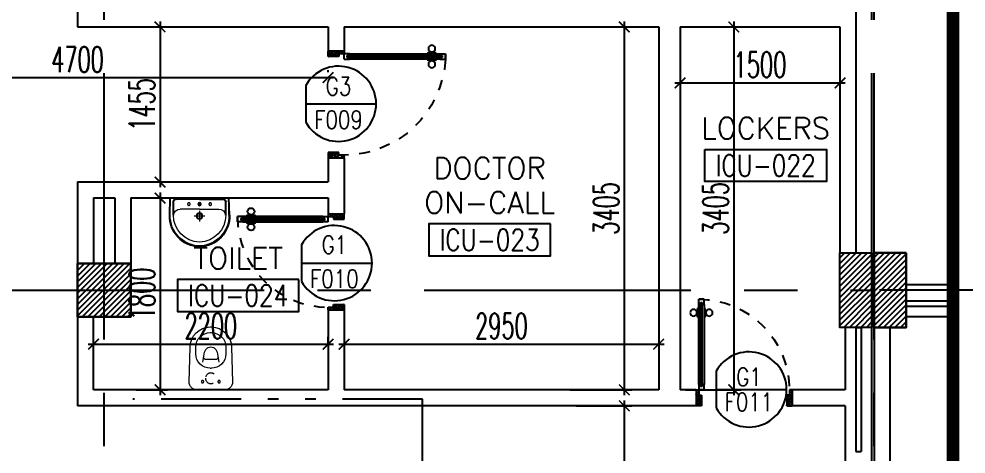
# Model space of a CAD drawing. Extents: x 275967.8 to 276060, y 57291.9 to 57371.4.
# Drawn here: x 276044.78 to 276053.66, y 57318.82 to 57322.91 of the extents above; entities that cross this region are included whole.
import ezdxf
from ezdxf.enums import TextEntityAlignment as Align

# ---------------------------------------------------------------- set-up
doc = ezdxf.new("R2010")
doc.units = 0
doc.header["$MEASUREMENT"] = 0
doc.header["$PDMODE"] = 34
for name, pattern in [('2DASHES', [1.7, 0.75, -0.25, 0.1, -0.25, 0.1, -0.25]), ('CENTER2', [1.125, 0.75, -0.125, 0.125, -0.125]), ('CENTERX2', [4, 2.5, -0.5, 0.5, -0.5]), ('DASHED', [0.75, 0.5, -0.25]), ('HIDDEN', [0.375, 0.25, -0.125]), ('HIDDEN2', [0.1875, 0.125, -0.0625])]:
    doc.linetypes.add(name, pattern=pattern)
doc.layers.get('0').update_dxf_attribs({"linetype": 'CONTINUOUS'})
doc.layers.get('DEFPOINTS').update_dxf_attribs({"linetype": 'CONTINUOUS'})
for name, color, linetype in [('AXES', 11, 'CENTERX2'), ('COL', 5, 'CONTINUOUS'), ('DIM', 4, 'CONTINUOUS'), ('DOOR', 7, 'CONTINUOUS'), ('DOOR-CR', 2, 'CONTINUOUS'), ('DOOR-NO', 3, 'CONTINUOUS'), ('ELEV', 2, 'CONTINUOUS'), ('FIX', 3, 'CONTINUOUS'), ('HAT', 8, 'CONTINUOUS'), ('IND-ES-L', 6, '2DASHES'), ('INSUL', 4, 'CONTINUOUS'), ('ME-FIX', 3, 'CONTINUOUS'), ('RM-BOX', 4, 'CONTINUOUS'), ('RM-NAME', 2, 'CONTINUOUS'), ('RM-NO', 2, 'CONTINUOUS'), ('ROOF', 7, 'CONTINUOUS'), ('WALL', 2, 'CONTINUOUS')]:
    doc.layers.add(name, color=color, linetype=linetype)
doc.styles.add('ROMANS', font='ROMANS.shx', dxfattribs={"width": 0.6})
doc.dimstyles.new('STANDARD in', dxfattribs={"dimtxt": 0.24, "dimasz": 0.1, "dimexe": 0.07, "dimexo": 0.05, "dimgap": 0.05, "dimtad": 1, "dimdec": 0, "dimlfac": 1000, "dimzin": 0, "dimdsep": 46, "dimtxsty": 'ROMANS', "dimblk": 'ARCHTICK', "dimcen": 0.05, "dimdle": 0.05, "dimclrd": 4, "dimclre": 4, "dimclrt": 2, "dimadec": 0, "dimazin": 0, "dimtfac": 1, "dimtdec": 0, "dimtmove": 2, "dimatfit": 3, "dimfxl": 0, "dimtolj": 1, "dimtzin": 0, "dimarcsym": 0})

# ---------------------------------------------------------------- blocks, each defined once
blk = doc.blocks.new('RM1')
at = {"layer": 'RM-BOX'}
blk.add_lwpolyline([(569.9, -200), (-569.9, -200), (-569.9, -500), (569.9, -500)], close=True, dxfattribs=at)
at = {"layer": 'RM-NAME', "style": 'ROMANS'}
for tag, p in [('ROOMNAME1', (0, 323.8)), ('ROOMNAME2', (0, 0))]:
    blk.add_attdef(tag, text='', height=200, dxfattribs=at).set_placement(p, align=Align.MIDDLE)
at = {"layer": 'RM-NO', "style": 'ROMANS', "width": 0.8}
blk.add_attdef('ROOMNO', text='', height=200, dxfattribs=at).set_placement((0, -350), align=Align.MIDDLE)
blk = doc.blocks.new('DD1')
at = {"layer": 'DOOR-CR'}
blk.add_line((-307.6, 0), (352.8, 0), dxfattribs=at)
blk.add_lwpolyline([(-307.6, -172.9, 3.820224), (-307.6, 172.9)], format="xyb", close=True, dxfattribs=at)
at = {"layer": 'DOOR-NO', "color": 255, "style": 'ROMANS', "width": 0.8}
for tag, p in [('G', (0, 183.5)), ('000', (0, -141.4))]:
    blk.add_attdef(tag, text='', height=204, dxfattribs=at).set_placement(p, align=Align.MIDDLE)
blk = doc.blocks.new('DOOR90')
at = {"layer": 'DOOR', "color": 0, "linetype": 'ByBlock'}
for p, q in [((-150, 0), (-150, -25)), ((-150, 0), (0, 0)), ((0, -50), (0, 0)), ((-1000, -25), (-1000, -75)), ((-1000, -75), (-1000, -25)), ((-950, -25), (-1000, -25)), ((-950, -75), (-1000, -75)), ((-970, -42), (-970, -58)), ((-950, -42), (-970, -42)), ((-950, -58), (-970, -58)), ((-950, -25), (-950, -42)), ((-950, -58), (-950, -75)), ((-917.6, -25), (-917.6, -17.8)), ((-827.6, -17.8), (-917.6, -17.8)), ((-917.6, -75), (-917.6, -82.2)), ((-827.6, -82.2), (-917.6, -82.2)), ((-905, -17.8), (-905, -8.8)), ((-905, -8.8), (-840.2, -8.8)), ((-905, -17.8), (-840.2, -17.8)), ((-905, -82.2), (-905, -91.2)), ((-905, -82.2), (-840.2, -82.2)), ((-840.2, -17.8), (-840.2, -8.8)), ((-840.2, -82.2), (-840.2, -91.2)), ((-827.6, -25), (-827.6, -17.8)), ((-827.6, -75), (-827.6, -82.2)), ((-200, -42), (-200, -25)), ((-200, -25), (-150, -25)), ((-180, -42), (-200, -42)), ((-200, -75), (-200, -58)), ((-200, -58), (-180, -58)), ((-150, -75), (-200, -75)), ((-180, -58), (-180, -42)), ((-150, -75), (-150, -25)), ((-150, -25), (-100, -25)), ((-100, -25), (-100, -50)), ((-100, -50), (0, -50)), ((-905, -91.2), (-840.2, -91.2)), ((-150, -900), (-150, -875)), ((-150, -875), (-100, -875)), ((-100, -850), (0, -850)), ((-100, -875), (-100, -850)), ((0, -850), (0, -900)), ((0, -900), (-150, -900)), ((-150, -900), (0, -900))]:
    blk.add_line(p, q, dxfattribs=at)
at = {"layer": 'DOOR', "color": 9, "linetype": 'ByBlock'}
for p, q in [((0, -50), (-113.7, 0)), ((0, -50), (-40.1, 0)), ((0, -50), (-100, -36.6)), ((0, -850), (-113.7, -900)), ((0, -850), (-100, -863.4)), ((0, -850), (-40.1, -900))]:
    blk.add_line(p, q, dxfattribs=at)
at = {"layer": 'DOOR', "linetype": 'ByBlock'}
for p, q in [((-200, -25), (-950, -25)), ((-200, -42), (-950, -42)), ((-200, -58), (-950, -58)), ((-950, -75), (-200, -75))]:
    blk.add_line(p, q, dxfattribs=at)
at = {"layer": 'DOOR', "color": 0, "linetype": 'ByBlock'}
for centre in [(-872.6, 23.5), (-872.6, -123.5)]:
    blk.add_circle(centre, 32.4, dxfattribs=at)
at = {"layer": 'DOOR', "color": 9, "linetype": 'ByBlock'}
for centre, radius, start, end in [((0, -50), 154.4, 161.10529, 166.28577), ((0, -50), 134.4, 158.15985, 169.28002), ((0, -50), 94.4, 148.01819, 180), ((0, -50), 74.4, 137.77643, 180), ((0, -50), 114.4, 154.08384, 167.37743), ((0, -50), 54.4, 113.20738, 180), ((0, -50), 34.4, 90, 180), ((0, -50), 14.4, 90, 180), ((0, -850), 154.4, 193.71423, 198.89471), ((0, -850), 134.4, 190.71998, 201.84015), ((0, -850), 94.4, 180, 211.98181), ((0, -850), 74.4, 180, 222.22357), ((0, -850), 54.4, 180, 246.79262), ((0, -850), 34.4, 180, 270), ((0, -850), 14.4, 180, 270)]:
    blk.add_arc(centre, radius, start, end, dxfattribs=at)
at = {"layer": 'DOOR', "linetype": 'HIDDEN', "ltscale": 0.5}
blk.add_arc((-150, -25), 850, 180, 270, dxfattribs=at)
blk = doc.blocks.new('*X34')
at = {"color": 0}
for p, q in [((215908.6, 139859.2), (216399.1, 140349.7)), ((215908.6, 139912.3), (216346, 140349.7)), ((215908.6, 139965.3), (216293, 140349.7)), ((215908.6, 140018.3), (216240, 140349.7)), ((215908.6, 140071.4), (216186.9, 140349.7)), ((215908.6, 140124.4), (216133.9, 140349.7)), ((215908.6, 140177.4), (216080.9, 140349.7)), ((215908.6, 140230.5), (216027.8, 140349.7)), ((215908.6, 140283.5), (215974.8, 140349.7)), ((215908.6, 140336.5), (215921.8, 140349.7)), ((215952.1, 139849.7), (216408.6, 140306.2)), ((216005.1, 139849.7), (216408.6, 140253.2)), ((216058.2, 139849.7), (216408.6, 140200.1)), ((216111.2, 139849.7), (216408.6, 140147.1)), ((216164.2, 139849.7), (216408.6, 140094.1)), ((216217.3, 139849.7), (216408.6, 140041)), ((216270.3, 139849.7), (216408.6, 139988)), ((216323.3, 139849.7), (216408.6, 139935)), ((216376.4, 139849.7), (216408.6, 139881.9))]:
    blk.add_line(p, q, dxfattribs=at)
blk = doc.blocks.new('COL50')
at = {"layer": 'COL'}
blk.add_lwpolyline([(-250, 250), (-250, -250), (250, -250), (250, 250)], close=True, dxfattribs=at)
blk = doc.blocks.new('C11')
at = {"layer": 'HAT'}
h = blk.add_hatch(dxfattribs=at)
h.set_pattern_fill('ANSI31', color=256, scale=300, style=0)
h.set_pattern_definition([(45, (-248556.182, -75061.005), (-26.5165043, 26.5165043), [])])
h.paths.add_polyline_path([(300, 700), (0, 700), (0, 350), (300, 350)])
h.paths.add_polyline_path([(300, 350), (0, 350), (0, 0), (300, 0)])
at = {"layer": 'COL'}
blk.add_lwpolyline([(300, 700), (300, 0), (0, 0), (0, 700)], close=True, dxfattribs=at)
blk = doc.blocks.new('C11D')
at = {"layer": 'COL', "linetype": 'ByBlock'}
for p in [(-320, 0), (0, 0)]:
    blk.add_blockref('C11', p, dxfattribs=at)
blk = doc.blocks.new('LAV1')
at = {"layer": 'FIX', "linetype": 'DASHED', "lineweight": 20, "ltscale": 0.05}
for p, q in [((-0.5, 170), (-0.5, 270)), ((-0.5, 170), (-0.5, 270)), ((49.5, 220), (-50.5, 220))]:
    blk.add_line(p, q, dxfattribs=at)
at = {"layer": 'FIX', "linetype": 'ByBlock', "ltscale": 0.3}
for p, q in [((-280, 210), (-275, 50)), ((-245, 210), (-245, 85)), ((245, 210), (245, 85)), ((280, 210), (275, 50)), ((0, 60), (-220.2, 60)), ((0, 60), (220.2, 60))]:
    blk.add_line(p, q, dxfattribs=at)
at = {"layer": 'FIX', "linetype": 'Continuous', "lineweight": 20}
for p, q in [((-275, 210), (-275, 50)), ((275, 210), (275, 50)), ((0, 155), (-181.4, 155)), ((0, 155), (181.4, 155)), ((0, 50), (-275, 50)), ((0, 50), (-252.5, 50)), ((0, 50), (252.5, 50)), ((0, 50), (275, 50))]:
    blk.add_line(p, q, dxfattribs=at)
at = {"layer": 'FIX', "lineweight": 20}
for p, q in [((15.6, 107.5), (-15.5, 107.5)), ((0, 92), (0, 123))]:
    blk.add_line(p, q, dxfattribs=at)
for centre, radius in [((-0.5, 220), 29.5), ((-0.5, 220), 22.5), ((0, 107.5), 15.5)]:
    blk.add_circle(centre, radius, dxfattribs=at)
at = {"layer": 'FIX', "linetype": 'HIDDEN', "lineweight": 20, "ltscale": 0.05}
for centre in [(-100, 107.5), (100, 107.5)]:
    blk.add_circle(centre, 12.4, dxfattribs=at)
at = {"layer": 'FIX', "linetype": 'ByBlock', "ltscale": 0.3}
for centre, radius, start, end in [((6.9, 220), 287, 91.37765, 182.00641), ((-6.9, 220), 287, 357.99359, 88.62235), ((-220.1, 84.9), 24.9, 179.70214, 269.94861), ((220.1, 84.9), 24.9, 270.05139, 0.29786)]:
    blk.add_arc(centre, radius, start, end, dxfattribs=at)
at = {"layer": 'FIX', "linetype": 'Continuous', "lineweight": 20}
for centre, radius, start, end in [((8.4, 216.7), 283.4, 91.6988, 181.35097), ((7.6, 212.5), 252.7, 91.73281, 180.48842), ((-8.4, 216.7), 283.4, 358.64903, 88.3012), ((-7.6, 212.5), 252.7, 359.51158, 88.26719), ((-179.2, 221.8), 66.9, 190.20056, 268.07863), ((179.2, 221.8), 66.9, 271.92137, 349.79944)]:
    blk.add_arc(centre, radius, start, end, dxfattribs=at)
blk = doc.blocks.new('WC1')
at = {"layer": 'FIX', "lineweight": 20}
for p, q in [((-210, 203.8), (-538, 193.8)), ((-475, 140.8), (-538, 140.8)), ((-727, 4.8), (-727, -4.8)), ((-674, 4.8), (-674, -4.8)), ((-533.7, 24.2), (-539.5, 0)), ((-539.5, 0), (-533.7, -24.2)), ((-394.8, 75.7), (-490.4, 60.1)), ((-339, 4.8), (-339, -4.8)), ((-490.4, -60.1), (-394.8, -75.7)), ((-538, -140.8), (-475, -140.8)), ((-538, -193.8), (-210, -203.8))]:
    blk.add_line(p, q, dxfattribs=at)
at = {"layer": 'FIX', "linetype": 'Continuous', "lineweight": 20}
blk.add_line((-420.1, -47.3), (-420.4, 44.6), dxfattribs=at)
at = {"layer": 'FIX', "lineweight": 20}
blk.add_lwpolyline([(-213.2, -203.8), (-210, -203.8, 0.414214), (-137, -130.8), (-137, 0), (-137, 130.8, 0.414214), (-210, 203.8)], format="xyb", dxfattribs=at)
at = {"layer": 'FIX', "linetype": 'HIDDEN', "lineweight": 20, "ltscale": 0.05}
for centre in [(-213.2, 77.5), (-213.2, -77.5)]:
    blk.add_circle(centre, 11.6, dxfattribs=at)
at = {"layer": 'FIX', "linetype": 'HIDDEN2', "lineweight": 20, "ltscale": 0.3}
blk.add_circle((-245, 0), 49.8, dxfattribs=at)
at = {"layer": 'FIX', "lineweight": 20}
for centre, radius, start, end in [((-538, 4.8), 189, 90, 180), ((-538, 4.8), 136, 90, 180), ((-475, 4.8), 136, 360, 90), ((-473, -6.9), 68.2, 128.92417, 152.84682), ((-464.4, -17.6), 82, 108.49595, 128.92417), ((-538, -4.8), 189, 180, 270), ((-538, -4.8), 136, 180, 270), ((-473, 6.9), 68.2, 207.15318, 231.07583), ((-464.4, 17.6), 82, 231.07583, 251.50405), ((-475, -4.8), 136, 270, 0)]:
    blk.add_arc(centre, radius, start, end, dxfattribs=at)
at = {"layer": 'FIX', "linetype": 'Continuous', "lineweight": 20}
for centre, start, end in [((-442.7, 45.5), 357.66621, 91.61215), ((-442.4, -45.6), 268.38785, 2.33379)]:
    blk.add_arc(centre, 22.3, start, end, dxfattribs=at)
blk = doc.blocks.new('_ARCHTICK')
at = {"color": 0, "linetype": 'ByBlock', "const_width": 0.15}
blk.add_lwpolyline([(-0.5, -0.5), (0.5, 0.5)], dxfattribs=at)
blk = doc.blocks.new('*D182')
at = {"layer": 'DEFPOINTS', "color": 0, "linetype": 'ByBlock', "ltscale": 0.3}
for p in [(276045.8223, 57322.8329), (276045.8223, 57321.3779), (276046.0994, 57321.3779)]:
    blk.add_point(p, dxfattribs=at)
at = {"layer": 'DIM', "color": 4, "linetype": 'ByBlock', "lineweight": -2, "ltscale": 0.3}
for p, q in [((276046.0994, 57322.8829), (276046.0994, 57321.3279)), ((276045.8723, 57322.8329), (276046.1694, 57322.8329)), ((276045.8723, 57321.3779), (276046.1694, 57321.3779))]:
    blk.add_line(p, q, dxfattribs=at)
at = {"layer": 'DIM', "color": 4, "linetype": 'ByBlock', "lineweight": -2, "ltscale": 0.3, "xscale": 0.1, "yscale": 0.1, "zscale": 0.1}
for p, rotation in [((276046.0994, 57322.8329), 90), ((276046.0994, 57321.3779), 270)]:
    blk.add_blockref('_ARCHTICK', p, dxfattribs=dict(at, rotation=rotation))
at = {"layer": 'DIM', "color": 2, "linetype": 'ByBlock', "ltscale": 0.3, "insert": (276045.9294, 57322.1054), "char_height": 0.24, "attachment_point": 5, "rotation": 90, "style": 'ROMANS'}
blk.add_mtext('\\A1;1455', dxfattribs=at)
blk = doc.blocks.new('*D181')
at = {"layer": 'DEFPOINTS', "color": 0, "linetype": 'ByBlock', "ltscale": 0.3}
for p in [(276045.8255, 57321.2279), (276045.8255, 57319.4279), (276046.0994, 57319.4279)]:
    blk.add_point(p, dxfattribs=at)
at = {"layer": 'DIM', "color": 4, "linetype": 'ByBlock', "lineweight": -2, "ltscale": 0.3}
for p, q in [((276046.0994, 57321.2779), (276046.0994, 57319.3779)), ((276045.8755, 57321.2279), (276046.1694, 57321.2279)), ((276045.8755, 57319.4279), (276046.1694, 57319.4279))]:
    blk.add_line(p, q, dxfattribs=at)
at = {"layer": 'DIM', "color": 4, "linetype": 'ByBlock', "lineweight": -2, "ltscale": 0.3, "xscale": 0.1, "yscale": 0.1, "zscale": 0.1}
for p, rotation in [((276046.0994, 57321.2279), 90), ((276046.0994, 57319.4279), 270)]:
    blk.add_blockref('_ARCHTICK', p, dxfattribs=dict(at, rotation=rotation))
at = {"layer": 'DIM', "color": 2, "linetype": 'ByBlock', "ltscale": 0.3, "insert": (276045.9294, 57320.3279), "char_height": 0.24, "attachment_point": 5, "rotation": 90, "style": 'ROMANS'}
blk.add_mtext('\\A1;1800', dxfattribs=at)
blk = doc.blocks.new('*D180')
at = {"layer": 'DEFPOINTS', "color": 0, "linetype": 'ByBlock', "ltscale": 0.3}
for p in [(276047.6755, 57319.8563), (276045.4755, 57319.7704), (276047.6755, 57319.8029)]:
    blk.add_point(p, dxfattribs=at)
at = {"layer": 'DIM', "color": 4, "linetype": 'ByBlock', "lineweight": -2, "ltscale": 0.3}
for p, q in [((276045.4755, 57319.8204), (276045.4755, 57319.9263)), ((276047.6755, 57319.8529), (276047.6755, 57319.9263)), ((276045.4255, 57319.8563), (276047.7255, 57319.8563))]:
    blk.add_line(p, q, dxfattribs=at)
at = {"layer": 'DIM', "color": 4, "linetype": 'ByBlock', "lineweight": -2, "ltscale": 0.3, "xscale": 0.1, "yscale": 0.1, "zscale": 0.1, "rotation": 180}
blk.add_blockref('_ARCHTICK', (276045.4755, 57319.8563), dxfattribs=at)
at = {"layer": 'DIM', "color": 4, "linetype": 'ByBlock', "lineweight": -2, "ltscale": 0.3, "xscale": 0.1, "yscale": 0.1, "zscale": 0.1}
blk.add_blockref('_ARCHTICK', (276047.6755, 57319.8563), dxfattribs=at)
at = {"layer": 'DIM', "color": 2, "linetype": 'ByBlock', "ltscale": 0.3, "insert": (276046.5755, 57320.0263), "char_height": 0.24, "attachment_point": 5, "style": 'ROMANS'}
blk.add_mtext('\\A1;2200', dxfattribs=at)
blk = doc.blocks.new('*D179')
at = {"layer": 'DEFPOINTS', "color": 0, "linetype": 'ByBlock', "ltscale": 0.3}
for p in [(276047.8255, 57320.0058), (276050.7755, 57320.0058), (276050.7755, 57319.8563)]:
    blk.add_point(p, dxfattribs=at)
at = {"layer": 'DIM', "color": 4, "linetype": 'ByBlock', "lineweight": -2, "ltscale": 0.3}
for p, q in [((276047.8255, 57319.9558), (276047.8255, 57319.7863)), ((276050.7755, 57319.9558), (276050.7755, 57319.7863)), ((276047.7755, 57319.8563), (276050.8255, 57319.8563))]:
    blk.add_line(p, q, dxfattribs=at)
at = {"layer": 'DIM', "color": 4, "linetype": 'ByBlock', "lineweight": -2, "ltscale": 0.3, "xscale": 0.1, "yscale": 0.1, "zscale": 0.1, "rotation": 180}
blk.add_blockref('_ARCHTICK', (276047.8255, 57319.8563), dxfattribs=at)
at = {"layer": 'DIM', "color": 4, "linetype": 'ByBlock', "lineweight": -2, "ltscale": 0.3, "xscale": 0.1, "yscale": 0.1, "zscale": 0.1}
blk.add_blockref('_ARCHTICK', (276050.7755, 57319.8563), dxfattribs=at)
at = {"layer": 'DIM', "color": 2, "linetype": 'ByBlock', "ltscale": 0.3, "insert": (276049.3005, 57320.0263), "char_height": 0.24, "attachment_point": 5, "style": 'ROMANS'}
blk.add_mtext('\\A1;2950', dxfattribs=at)
blk = doc.blocks.new('*D178')
at = {"layer": 'DEFPOINTS', "color": 0, "linetype": 'ByBlock', "ltscale": 0.3}
for p in [(276050.0496, 57322.8329), (276049.8907, 57319.4279), (276050.4528, 57319.4279)]:
    blk.add_point(p, dxfattribs=at)
at = {"layer": 'DIM', "color": 4, "linetype": 'ByBlock', "lineweight": -2, "ltscale": 0.3}
for p, q in [((276050.4528, 57322.8829), (276050.4528, 57319.3779)), ((276050.0996, 57322.8329), (276050.5228, 57322.8329)), ((276049.9407, 57319.4279), (276050.5228, 57319.4279))]:
    blk.add_line(p, q, dxfattribs=at)
at = {"layer": 'DIM', "color": 4, "linetype": 'ByBlock', "lineweight": -2, "ltscale": 0.3, "xscale": 0.1, "yscale": 0.1, "zscale": 0.1}
for p, rotation in [((276050.4528, 57322.8329), 90), ((276050.4528, 57319.4279), 270)]:
    blk.add_blockref('_ARCHTICK', p, dxfattribs=dict(at, rotation=rotation))
at = {"layer": 'DIM', "color": 2, "linetype": 'ByBlock', "ltscale": 0.3, "insert": (276050.2828, 57321.1304), "char_height": 0.24, "attachment_point": 5, "rotation": 90, "style": 'ROMANS'}
blk.add_mtext('\\A1;3405', dxfattribs=at)
blk = doc.blocks.new('*D177')
at = {"layer": 'DEFPOINTS', "color": 0, "linetype": 'ByBlock', "ltscale": 0.3}
for p in [(276050.9755, 57322.6865), (276052.4755, 57322.6865), (276052.4755, 57322.3079)]:
    blk.add_point(p, dxfattribs=at)
at = {"layer": 'DIM', "color": 4, "linetype": 'ByBlock', "lineweight": -2, "ltscale": 0.3}
for p, q in [((276050.9755, 57322.6365), (276050.9755, 57322.2379)), ((276052.4755, 57322.6365), (276052.4755, 57322.2379)), ((276050.9255, 57322.3079), (276052.5255, 57322.3079))]:
    blk.add_line(p, q, dxfattribs=at)
at = {"layer": 'DIM', "color": 4, "linetype": 'ByBlock', "lineweight": -2, "ltscale": 0.3, "xscale": 0.1, "yscale": 0.1, "zscale": 0.1, "rotation": 180}
blk.add_blockref('_ARCHTICK', (276050.9755, 57322.3079), dxfattribs=at)
at = {"layer": 'DIM', "color": 4, "linetype": 'ByBlock', "lineweight": -2, "ltscale": 0.3, "xscale": 0.1, "yscale": 0.1, "zscale": 0.1}
blk.add_blockref('_ARCHTICK', (276052.4755, 57322.3079), dxfattribs=at)
at = {"layer": 'DIM', "color": 2, "linetype": 'ByBlock', "ltscale": 0.3, "insert": (276051.7255, 57322.4779), "char_height": 0.24, "attachment_point": 5, "style": 'ROMANS'}
blk.add_mtext('\\A1;1500', dxfattribs=at)
blk = doc.blocks.new('*D176')
at = {"layer": 'DEFPOINTS', "color": 0, "linetype": 'ByBlock', "ltscale": 0.3}
for p in [(276051.2105, 57322.8329), (276050.9755, 57319.4279), (276051.4793, 57319.4279)]:
    blk.add_point(p, dxfattribs=at)
at = {"layer": 'DIM', "color": 4, "linetype": 'ByBlock', "lineweight": -2, "ltscale": 0.3}
for p, q in [((276051.4793, 57322.8829), (276051.4793, 57319.3779)), ((276051.2605, 57322.8329), (276051.5493, 57322.8329)), ((276051.0255, 57319.4279), (276051.5493, 57319.4279))]:
    blk.add_line(p, q, dxfattribs=at)
at = {"layer": 'DIM', "color": 4, "linetype": 'ByBlock', "lineweight": -2, "ltscale": 0.3, "xscale": 0.1, "yscale": 0.1, "zscale": 0.1}
for p, rotation in [((276051.4793, 57322.8329), 90), ((276051.4793, 57319.4279), 270)]:
    blk.add_blockref('_ARCHTICK', p, dxfattribs=dict(at, rotation=rotation))
at = {"layer": 'DIM', "color": 2, "linetype": 'ByBlock', "ltscale": 0.3, "insert": (276051.3093, 57321.1304), "char_height": 0.24, "attachment_point": 5, "rotation": 90, "style": 'ROMANS'}
blk.add_mtext('\\A1;3405', dxfattribs=at)
blk = doc.blocks.new('*D175')
at = {"layer": 'DEFPOINTS', "color": 0, "linetype": 'ByBlock', "ltscale": 0.3}
for p in [(276049.9502, 57319.2779), (276049.7811, 57317.2779), (276050.4528, 57317.2779)]:
    blk.add_point(p, dxfattribs=at)
at = {"layer": 'DIM', "color": 4, "linetype": 'ByBlock', "lineweight": -2, "ltscale": 0.3}
for p, q in [((276050.4528, 57319.3279), (276050.4528, 57317.2279)), ((276050.0002, 57319.2779), (276050.5228, 57319.2779)), ((276049.8311, 57317.2779), (276050.5228, 57317.2779))]:
    blk.add_line(p, q, dxfattribs=at)
at = {"layer": 'DIM', "color": 4, "linetype": 'ByBlock', "lineweight": -2, "ltscale": 0.3, "xscale": 0.1, "yscale": 0.1, "zscale": 0.1}
for p, rotation in [((276050.4528, 57319.2779), 90), ((276050.4528, 57317.2779), 270)]:
    blk.add_blockref('_ARCHTICK', p, dxfattribs=dict(at, rotation=rotation))
at = {"layer": 'DIM', "color": 2, "linetype": 'ByBlock', "ltscale": 0.3, "insert": (276050.2828, 57318.2779), "char_height": 0.24, "attachment_point": 5, "rotation": 90, "style": 'ROMANS'}
blk.add_mtext('\\A1;2000', dxfattribs=at)
blk = doc.blocks.new('DOOR-10')
at = {"layer": 'DOOR', "color": 0, "linetype": 'ByBlock'}
for p, q in [((-25.7, 1100), (-75.7, 1100)), ((-75.7, 1100), (-25.7, 1100)), ((-75.7, 1050), (-75.7, 1100)), ((-42.7, 1070), (-58.7, 1070)), ((-58.7, 1050), (-58.7, 1070)), ((-42.7, 1050), (-42.7, 1070)), ((-25.7, 1050), (-25.7, 1100)), ((-82.9, 1005), (-91.9, 1005)), ((-91.9, 1005), (-91.9, 940.2)), ((-75.7, 1017.6), (-82.9, 1017.6)), ((-82.9, 927.6), (-82.9, 1017.6)), ((-82.9, 1005), (-82.9, 940.2)), ((-58.7, 1050), (-75.7, 1050)), ((-25.7, 1050), (-42.7, 1050)), ((-25.7, 1017.6), (-18.5, 1017.6)), ((-18.5, 927.6), (-18.5, 1017.6)), ((-18.5, 1005), (-9.5, 1005)), ((-18.5, 1005), (-18.5, 940.2)), ((-9.5, 1005), (-9.5, 940.2)), ((-82.9, 940.2), (-91.9, 940.2)), ((-75.7, 927.6), (-82.9, 927.6)), ((-25.7, 927.6), (-18.5, 927.6)), ((-18.5, 940.2), (-9.5, 940.2)), ((-75.7, 200), (-58.7, 200)), ((-75.7, 150), (-75.7, 200)), ((-58.7, 200), (-58.7, 180)), ((-58.7, 180), (-42.7, 180)), ((-42.7, 200), (-25.7, 200)), ((-42.7, 180), (-42.7, 200)), ((-25.7, 200), (-25.7, 150)), ((-1000.7, 0), (-1000.7, 150)), ((-1000.7, 150), (-975.7, 150)), ((-1000.7, 150), (-1000.7, 0)), ((-975.7, 150), (-975.7, 100)), ((-975.7, 100), (-950.7, 100)), ((-950.7, 100), (-950.7, 0)), ((-75.7, 150), (-25.7, 150)), ((-50.7, 100), (-50.7, 0)), ((-25.7, 100), (-50.7, 100)), ((-0.7, 150), (-25.7, 150)), ((-25.7, 150), (-25.7, 100)), ((-950.7, 0), (-1000.7, 0)), ((-50.7, 0), (-0.7, 0))]:
    blk.add_line(p, q, dxfattribs=at)
at = {"layer": 'DOOR', "linetype": 'ByBlock'}
for p, q in [((-75.7, 1050), (-75.7, 200)), ((-58.7, 200), (-58.7, 1050)), ((-42.7, 200), (-42.7, 1050)), ((-25.7, 200), (-25.7, 1050))]:
    blk.add_line(p, q, dxfattribs=at)
at = {"layer": 'DOOR', "color": 9, "linetype": 'ByBlock'}
for p, q in [((-950.7, 0), (-1000.7, 113.7)), ((-950.7, 0), (-964.1, 100)), ((-50.7, 0), (-0.7, 113.7)), ((-50.7, 0), (-37.3, 100)), ((-0.7, 0), (-0.7, 150)), ((-950.7, 0), (-1000.7, 40.1)), ((-50.7, 0), (-0.7, 40.1))]:
    blk.add_line(p, q, dxfattribs=at)
at = {"layer": 'DOOR', "color": 0, "linetype": 'ByBlock'}
for centre in [(-124.2, 972.6), (22.8, 972.6)]:
    blk.add_circle(centre, 32.4, dxfattribs=at)
at = {"layer": 'DOOR', "linetype": 'HIDDEN', "ltscale": 0.5}
blk.add_arc((-23.4, 149.1), 952.3, 93.14816, 179.94816, dxfattribs=at)
at = {"layer": 'DOOR', "color": 9, "linetype": 'ByBlock'}
for centre, radius, start, end in [((-950.7, 0), 154.4, 103.71423, 108.89471), ((-950.7, 0), 134.4, 100.71998, 111.84015), ((-950.7, 0), 94.4, 90, 121.98181), ((-50.7, 0), 94.4, 58.01819, 90), ((-50.7, 0), 134.4, 68.15985, 79.28002), ((-50.7, 0), 114.4, 64.08384, 77.37743), ((-50.7, 0), 154.4, 71.10529, 76.28577), ((-950.7, 0), 74.4, 90, 132.22357), ((-950.7, 0), 54.4, 90, 156.79262), ((-950.7, 0), 34.4, 90, 180), ((-950.7, 0), 14.4, 90, 180), ((-50.7, 0), 74.4, 47.77643, 90), ((-50.7, 0), 54.4, 23.20738, 90), ((-50.7, 0), 34.4, 0, 90), ((-50.7, 0), 14.4, 0, 90)]:
    blk.add_arc(centre, radius, start, end, dxfattribs=at)
blk = doc.blocks.new('A$C16F26542')
at = {"layer": 'IND-ES-L'}
blk.add_lwpolyline([(73.1898, 16.751), (70.4746, 16.751), (70.4746, 20.826), (67.7594, 20.826)], dxfattribs=at)
blk = doc.blocks.new('*D822')
at = {"layer": 'DEFPOINTS', "color": 0, "linetype": 'ByBlock', "ltscale": 0.3}
for p in [(276042.9755, 57322.3572), (276047.6755, 57322.3572), (276047.6755, 57322.3572)]:
    blk.add_point(p, dxfattribs=at)
at = {"layer": 'DIM', "color": 4, "linetype": 'ByBlock', "lineweight": -2, "ltscale": 0.3}
for p, q in [((276042.9755, 57322.4072), (276042.9755, 57322.4272)), ((276047.6755, 57322.4072), (276047.6755, 57322.4272)), ((276042.9255, 57322.3572), (276047.7255, 57322.3572))]:
    blk.add_line(p, q, dxfattribs=at)
at = {"layer": 'DIM', "color": 4, "linetype": 'ByBlock', "lineweight": -2, "ltscale": 0.3, "xscale": 0.1, "yscale": 0.1, "zscale": 0.1, "rotation": 180}
blk.add_blockref('_ARCHTICK', (276042.9755, 57322.3572), dxfattribs=at)
at = {"layer": 'DIM', "color": 4, "linetype": 'ByBlock', "lineweight": -2, "ltscale": 0.3, "xscale": 0.1, "yscale": 0.1, "zscale": 0.1}
blk.add_blockref('_ARCHTICK', (276047.6755, 57322.3572), dxfattribs=at)
at = {"layer": 'DIM', "color": 2, "linetype": 'ByBlock', "ltscale": 0.3, "insert": (276045.3255, 57322.5272), "char_height": 0.24, "attachment_point": 5, "style": 'ROMANS'}
blk.add_mtext('\\A1;4700', dxfattribs=at)

msp = doc.modelspace()

# ---------------------------------------------------------------- linework, layer by layer
at = {"layer": 'AXES'}
for p, q in [((276052.7755, 57291.8986), (276052.7755, 57370.3613)), ((276052.7955, 57291.8986), (276052.7955, 57370.3613)), ((276045.5755, 57291.8986), (276045.5755, 57352.4829)), ((276036.5755, 57320.3629), (276052.7755, 57320.3629)), ((276059.3451, 57320.3629), (276052.5255, 57320.3629))]:
    msp.add_line(p, q, dxfattribs=at)
at = {"layer": 'ELEV', "linetype": 'CENTER2', "const_width": 0.12}
msp.add_lwpolyline([(276053.5351, 57296.8068), (276053.5351, 57360.645)], dxfattribs=at)
at = {"layer": 'INSUL'}
for p, q in [((276053.0955, 57320.2629), (276053.4947, 57320.2629)), ((276053.0955, 57320.2129), (276053.4947, 57320.2129)), ((276052.6255, 57320.0099), (276052.6255, 57318.8493)), ((276052.6285, 57320.0129), (276052.6725, 57320.0129)), ((276052.6755, 57320.0099), (276052.6755, 57318.8493)), ((276052.6255, 57318.8493), (276052.6755, 57318.8493))]:
    msp.add_line(p, q, dxfattribs=at)
for centre, start, end in [((276052.6285, 57320.0099), 90, 180), ((276052.6725, 57320.0099), 360, 90)]:
    msp.add_arc(centre, 0.003, start, end, dxfattribs=at)
at = {"layer": 'ROOF'}
for p, q in [((276052.7955, 57320.1129), (276052.7955, 57308.4629)), ((276052.9455, 57308.5629), (276052.9455, 57320.0129))]:
    msp.add_line(p, q, dxfattribs=at)
at = {"layer": 'WALL', "linetype": 'ByBlock'}
for p, q in [((276052.6255, 57326.0629), (276052.6255, 57320.7129)), ((276045.3255, 57325.5629), (276045.3255, 57322.8329)), ((276045.3255, 57322.8329), (276047.6755, 57322.8329)), ((276047.6755, 57322.8329), (276047.6755, 57322.6054)), ((276047.8255, 57322.8329), (276047.8255, 57322.6054)), ((276047.8255, 57322.8329), (276050.7755, 57322.8329)), ((276050.7755, 57322.8329), (276050.7755, 57319.4279)), ((276050.9755, 57322.8329), (276050.9755, 57319.4279)), ((276050.9755, 57322.8329), (276052.4755, 57322.8329)), ((276052.4755, 57322.8329), (276052.4755, 57320.7129)), ((276047.8255, 57322.6054), (276047.6755, 57322.6054)), ((276047.8255, 57321.6054), (276047.6755, 57321.6054)), ((276047.6755, 57321.6054), (276047.6755, 57321.3779)), ((276047.8255, 57321.6054), (276047.8255, 57321.3779)), ((276045.3255, 57321.3779), (276045.3255, 57319.2779)), ((276045.3255, 57321.3779), (276047.6755, 57321.3779)), ((276047.8255, 57321.3779), (276047.8255, 57321.0779)), ((276045.4755, 57321.2279), (276045.4755, 57320.6129)), ((276045.4755, 57321.2279), (276045.6755, 57321.2279)), ((276045.6755, 57321.2279), (276045.6755, 57320.6129)), ((276045.8255, 57321.2279), (276047.6755, 57321.2279)), ((276045.8255, 57321.2279), (276045.8255, 57320.6129)), ((276047.6755, 57321.2279), (276047.6755, 57321.0779)), ((276047.6755, 57321.0779), (276047.8255, 57321.0779)), ((276045.4755, 57319.4279), (276045.4755, 57320.1129)), ((276047.6755, 57320.1779), (276047.8255, 57320.1779)), ((276047.6755, 57320.1779), (276047.6755, 57319.4279)), ((276047.8255, 57320.1779), (276047.8255, 57319.4279)), ((276052.7755, 57318.6993), (276052.7755, 57320.1129)), ((276052.5255, 57320.0129), (276052.5255, 57319.4279)), ((276047.6755, 57319.4279), (276045.4755, 57319.4279)), ((276050.7755, 57319.4279), (276047.8255, 57319.4279)), ((276051.1255, 57319.4279), (276050.9755, 57319.4279)), ((276051.1255, 57319.4279), (276051.1255, 57319.2779)), ((276052.5255, 57319.4279), (276052.0255, 57319.4279)), ((276052.0255, 57319.4279), (276052.0255, 57319.2779)), ((276051.1255, 57319.2779), (276045.3255, 57319.2779)), ((276052.5255, 57319.2779), (276052.0255, 57319.2779)), ((276052.5255, 57319.2779), (276052.5255, 57318.6993))]:
    msp.add_line(p, q, dxfattribs=at)
at = {"layer": 'WALL'}
for p, q in [((276053.4947, 57320.4129), (276053.0955, 57320.4129)), ((276053.4947, 57320.1117), (276053.0955, 57320.1117))]:
    msp.add_line(p, q, dxfattribs=at)
at = {"layer": 'WALL', "linetype": 'ByBlock', "ltscale": 0.3}
for points in [[(276052.4755, 57320.7129), (276052.7755, 57320.7129), (276052.7755, 57320.0129), (276052.4755, 57320.0129)], [(276053.0955, 57320.7129), (276052.7955, 57320.7129), (276052.7955, 57320.0129), (276053.0955, 57320.0129)], [(276045.8255, 57320.6129), (276045.3255, 57320.6129), (276045.3255, 57320.1129), (276045.8255, 57320.1129)]]:
    msp.add_lwpolyline(points, close=True, dxfattribs=at)

# ---------------------------------------------------------------- block references
at = {"layer": 'COL', "linetype": 'ByBlock', "xscale": 0.001, "yscale": 0.001, "zscale": 0.001}
msp.add_blockref('C11D', (276052.7955, 57320.0129), dxfattribs=at)
at = {"layer": 'COL', "xscale": -0.001, "yscale": 0.001, "zscale": 0.001}
msp.add_blockref('COL50', (276045.5755, 57320.3629), dxfattribs=at)
at = {"layer": 'DOOR', "color": 0, "linetype": 'ByBlock', "ltscale": 0.3, "xscale": -0.001, "yscale": 0.001, "zscale": 0.001, "rotation": 270}
msp.add_blockref('DOOR-10', (276047.6755, 57322.6061), dxfattribs=at)
at = {"layer": 'DOOR', "color": 0, "linetype": 'ByBlock', "xscale": 0.001, "yscale": 0.001, "zscale": 0.001}
msp.add_blockref('DOOR90', (276047.8255, 57321.0779), dxfattribs=at)
at = {"layer": 'DOOR', "color": 0, "linetype": 'ByBlock', "xscale": -0.001, "yscale": 0.001, "zscale": 0.001, "rotation": 90}
msp.add_blockref('DOOR90', (276051.1255, 57319.2779), dxfattribs=at)
at = {"layer": 'DOOR-NO'}
ref = msp.add_blockref('DD1', (276047.7731, 57322.1114), dxfattribs=dict(at, xscale=0.001, yscale=0.001, zscale=0.001))
ref.add_attrib('G', 'G3', dxfattribs={"height": 0.17, "style": 'ROMANS', "width": 0.8}).set_placement((276047.7731, 57322.276), align=Align.MIDDLE)
ref.add_attrib('000', 'F009', dxfattribs={"height": 0.17, "style": 'ROMANS', "width": 0.8}).set_placement((276047.7731, 57321.9616), align=Align.MIDDLE)
ref = msp.add_blockref('DD1', (276047.7344, 57320.6165), dxfattribs=dict(at, xscale=0.001, yscale=0.001, zscale=0.001))
ref.add_attrib('G', 'G1', dxfattribs={"height": 0.17, "style": 'ROMANS', "width": 0.8}).set_placement((276047.7344, 57320.7888), align=Align.MIDDLE)
ref.add_attrib('000', 'F010', dxfattribs={"height": 0.17, "style": 'ROMANS', "width": 0.8}).set_placement((276047.7344, 57320.4694), align=Align.MIDDLE)
ref = msp.add_blockref('DD1', (276051.6216, 57319.4309), dxfattribs=dict(at, xscale=0.001, yscale=0.001, zscale=0.001))
ref.add_attrib('G', 'G1', dxfattribs={"height": 0.17, "style": 'ROMANS', "width": 0.8}).set_placement((276051.6216, 57319.5489), align=Align.MIDDLE)
ref.add_attrib('000', 'F011', dxfattribs={"height": 0.17, "style": 'ROMANS', "width": 0.8}).set_placement((276051.6216, 57319.3131), align=Align.MIDDLE)
at = {"layer": 'FIX', "xscale": -0.001, "yscale": 0.001, "zscale": 0.001}
for name, p, rotation in [('LAV1', (276046.4699, 57321.2779), 180), ('WC1', (276046.5755, 57319.2909), 90)]:
    msp.add_blockref(name, p, dxfattribs=dict(at, rotation=rotation))
at = {"layer": 'HAT', "xscale": 0.001, "yscale": 0.001, "zscale": 0.001}
msp.add_blockref('*X34', (275829.4169, 57180.2632), dxfattribs=at)
at = {"layer": 'ME-FIX'}
msp.add_blockref('A$C16F26542', (275978.0855, 57298.513), dxfattribs=at)
at = {"layer": 'RM-NAME'}
ref = msp.add_blockref('RM1', (276051.7777, 57321.8832), dxfattribs=dict(at, xscale=-0.001, yscale=0.001, zscale=0.001))
ref.add_attrib('ROOMNO', 'ICU-022', dxfattribs={"layer": 'RM-NO', "height": 0.2, "style": 'ROMANS', "width": 0.8}).set_placement((276051.7777, 57321.5332), align=Align.MIDDLE)
ref.add_attrib('ROOMNAME2', 'LOCKERS', dxfattribs={"height": 0.2, "style": 'ROMANS'}).set_placement((276051.7777, 57321.8832), align=Align.MIDDLE)
at = {"layer": 'RM-NAME', "xscale": 0.001, "yscale": 0.001, "zscale": 0.001}
for p, values in [((276049.1895, 57321.1846), {'ROOMNO': 'ICU-023', 'ROOMNAME2': 'ON-CALL', 'ROOMNAME1': 'DOCTOR'}), ((276046.8318, 57320.6621), {'ROOMNO': 'ICU-024', 'ROOMNAME2': 'TOILET'})]:
    msp.add_blockref('RM1', p, dxfattribs=at).add_auto_attribs(values)

# ---------------------------------------------------------------- dimensions: what is measured, and where the dimension line sits
at = {"layer": 'DIM', "linetype": 'ByBlock', "ltscale": 0.3}
for base, p1, p2, picture, middle in [((276046.0994, 57321.3779), (276045.8223, 57322.8329), (276045.8223, 57321.3779), '*D182', (276045.9294, 57322.1054)), ((276050.4528, 57319.4279), (276050.0496, 57322.8329), (276049.8907, 57319.4279), '*D178', (276050.2828, 57321.1304)), ((276051.4793, 57319.4279), (276051.2105, 57322.8329), (276050.9755, 57319.4279), '*D176', (276051.3093, 57321.1304)), ((276046.0994, 57319.4279), (276045.8255, 57321.2279), (276045.8255, 57319.4279), '*D181', (276045.9294, 57320.3279)), ((276050.4528, 57317.2779), (276049.9502, 57319.2779), (276049.7811, 57317.2779), '*D175', (276050.2828, 57318.2779))]:
    dim = msp.add_linear_dim(base=base, p1=p1, p2=p2, angle=90, dimstyle='STANDARD in', dxfattribs=at)
    dim.commit()
    dim.dimension.update_dxf_attribs({"geometry": picture, "text_midpoint": middle})
for base, p1, p2, picture, middle in [((276047.6755, 57322.3572), (276042.9755, 57322.3572), (276047.6755, 57322.3572), '*D822', (276045.3255, 57322.5272)), ((276052.4755, 57322.3079), (276050.9755, 57322.6865), (276052.4755, 57322.6865), '*D177', (276051.7255, 57322.4779)), ((276047.6755, 57319.8563), (276045.4755, 57319.7704), (276047.6755, 57319.8029), '*D180', (276046.5755, 57320.0263)), ((276050.7755, 57319.8563), (276047.8255, 57320.0058), (276050.7755, 57320.0058), '*D179', (276049.3005, 57320.0263))]:
    dim = msp.add_linear_dim(base=base, p1=p1, p2=p2, dimstyle='STANDARD in', dxfattribs=at)
    dim.commit()
    dim.dimension.update_dxf_attribs({"geometry": picture, "text_midpoint": middle})

doc.saveas('drawing.dxf')
